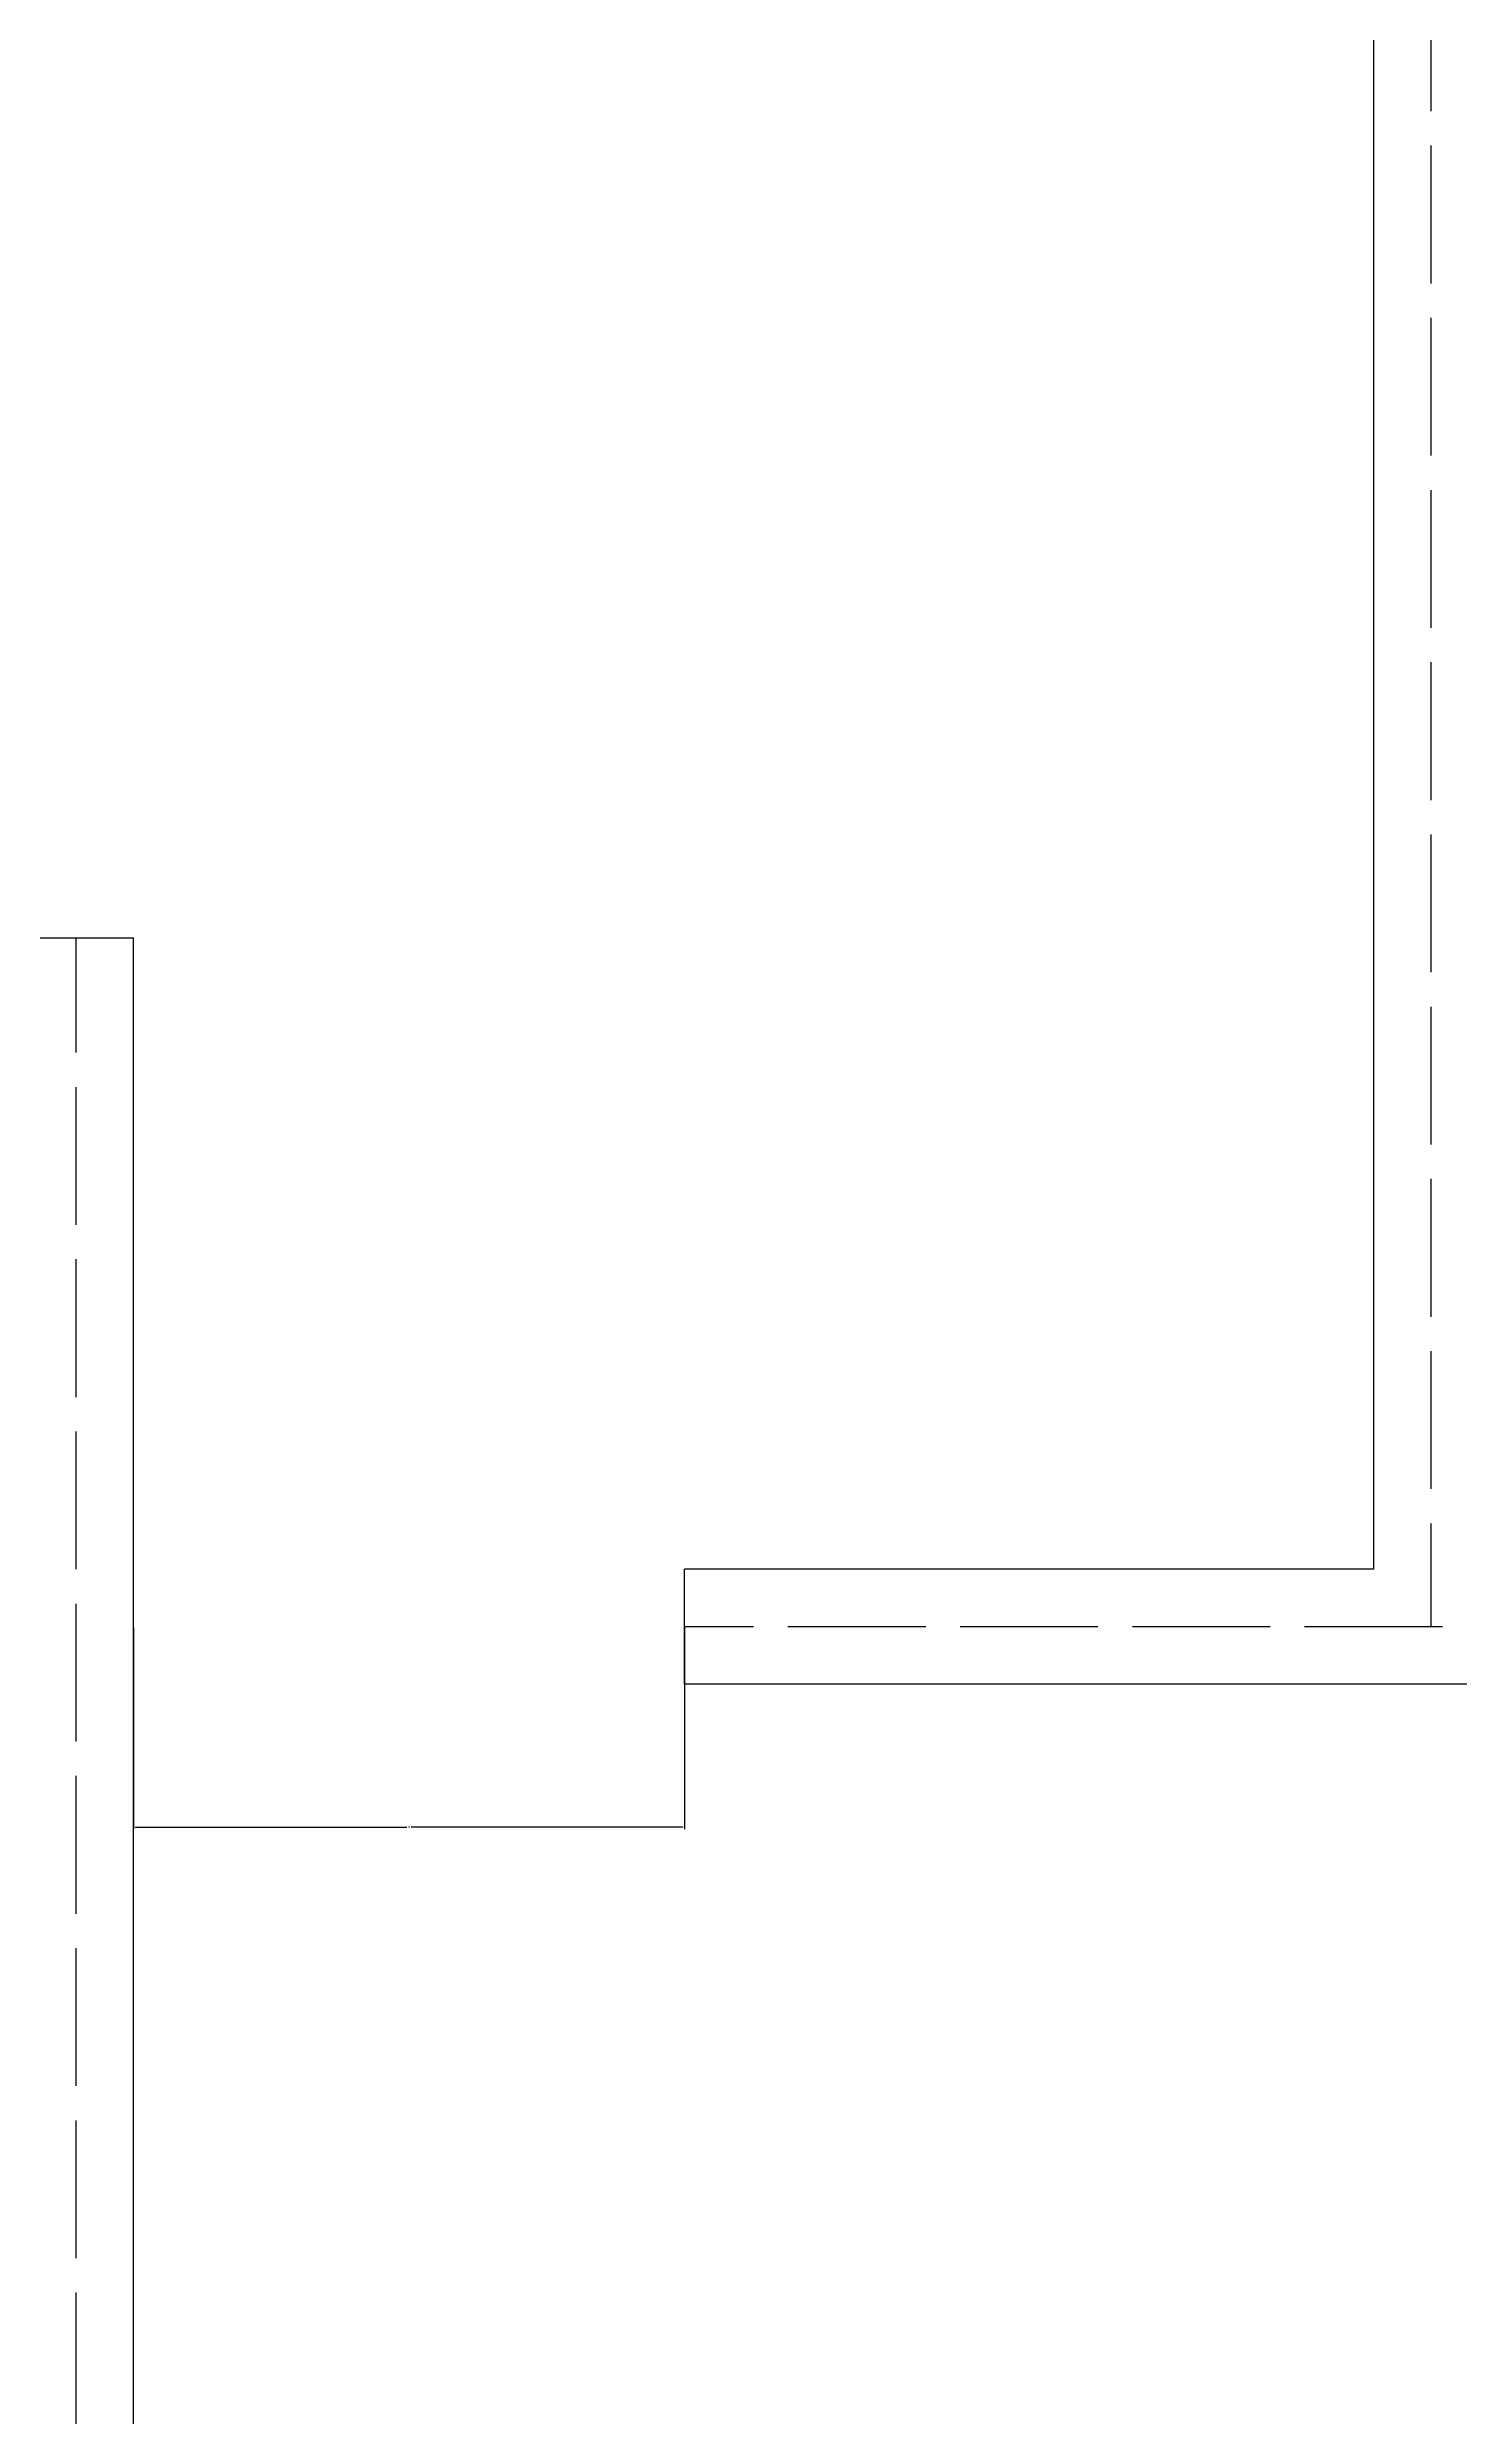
# Model space of a CAD drawing. Header units: inches. Extents: x -1401 to 4392, y -1632 to 1009.
# Drawn here: x 311.4 to 434.4, y 242.5 to 448.8 of the extents above; entities that cross this region are included whole.
import ezdxf

# ---------------------------------------------------------------- set-up
doc = ezdxf.new("R2010")
doc.units = ezdxf.units.IN
doc.header["$MEASUREMENT"] = 0
doc.linetypes.add('ACAD_ISO02W100', pattern=[15, 12, -3])
doc.dimstyles.get("Standard").update_dxf_attribs({"dimtxt": 0.18, "dimasz": 0.18, "dimexe": 0.18, "dimexo": 0.0625, "dimgap": 0.09, "dimtad": 0, "dimtih": 1, "dimtoh": 1, "dimdec": 1, "dimzin": 0, "dimdsep": 46, "dimlunit": 3, "dimtxsty": 'Standard', "dimcen": 0.09, "dimadec": 0, "dimazin": 0, "dimtfac": 1, "dimtdec": 1, "dimtofl": 0, "dimtmove": 0, "dimatfit": 3, "dimfxl": 1, "dimtolj": 1, "dimtzin": 0, "dimlwd": 30, "dimarcsym": 0})

# ---------------------------------------------------------------- blocks, each defined once
blk = doc.blocks.new('*D62')
at = {"color": 0, "lineweight": -2}
for p, q in [((318.91, 311.22), (318.91, 293.65)), ((366.91, 311.22), (366.91, 293.65))]:
    blk.add_line(p, q, dxfattribs=at)
at = {"color": 0, "lineweight": 30}
for p, q in [((319.09, 293.83), (342.72, 293.83)), ((366.73, 293.83), (343.11, 293.83))]:
    blk.add_line(p, q, dxfattribs=at)
at = {"color": 0}
for points in [[(319.09, 293.86), (319.09, 293.8), (318.91, 293.83)], [(366.73, 293.86), (366.73, 293.8), (366.91, 293.83)]]:
    blk.add_solid(points, dxfattribs=at)
at = {"layer": 'Defpoints', "color": 0}
for p in [(318.91, 311.28), (366.91, 311.28), (318.91, 293.83)]:
    blk.add_point(p, dxfattribs=at)
at = {"color": 0, "insert": (342.91, 293.83), "char_height": 0.18, "attachment_point": 5}
blk.add_mtext("\\A1;4'", dxfattribs=at)

msp = doc.modelspace()

# ---------------------------------------------------------------- linework, layer by layer
for p, q in [((426.91, 470.28), (426.91, 316.28)), ((308.91, 371.28), (318.91, 371.28)), ((318.91, 220.28), (318.91, 371.28)), ((426.91, 316.28), (366.91, 316.28)), ((366.91, 306.28), (366.91, 316.28)), ((532.91, 306.28), (366.91, 306.28))]:
    msp.add_line(p, q)
at = {"linetype": 'ACAD_ISO02W100'}
for p, q in [((431.91, 470.28), (431.91, 311.28)), ((313.91, 61.28), (313.91, 371.28)), ((537.91, 311.28), (366.91, 311.28))]:
    msp.add_line(p, q, dxfattribs=at)

# ---------------------------------------------------------------- dimensions: what is measured, and where the dimension line sits
dim = msp.add_linear_dim(base=(318.91, 293.83), p1=(366.91, 311.28), p2=(318.91, 311.28), dimstyle='Standard')
dim.commit()
dim.dimension.update_dxf_attribs({"geometry": '*D62', "text_midpoint": (342.91, 293.83)})

doc.saveas('drawing.dxf')
